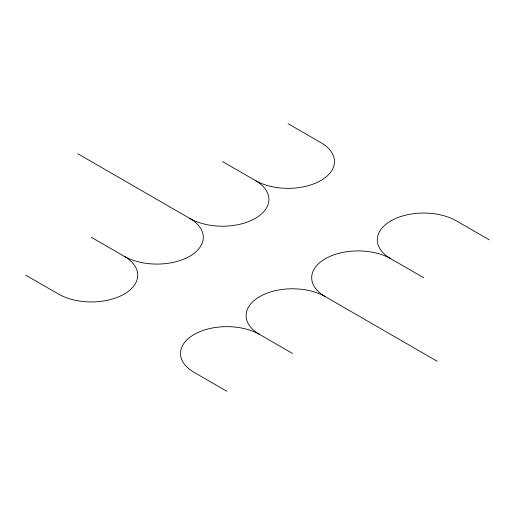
<?xml version="1.0" encoding="UTF-8"?>
<svg xmlns="http://www.w3.org/2000/svg" width="515" height="515" viewBox="0 0 515 515"><rect width="100%" height="100%" fill="white"/><g stroke="black" fill="none" stroke-linecap="round" stroke-linejoin="round"><path stroke-width="0.77" d="M288.11 123.703L320.903 142.636A46.376 26.774 0 0 1 320.903 180.501A46.376 26.774 0 0 1 255.311 180.501L222.519 161.568M489.25 239.829L456.457 220.896A46.376 26.774 0 0 0 390.866 220.896A46.376 26.774 0 0 0 390.866 258.762L423.658 277.694M77.784 153.74L189.726 218.373A46.376 26.774 0 0 0 255.311 218.373A46.376 26.774 0 0 0 255.311 180.501M292.481 353.432L259.689 334.499A46.376 26.774 0 0 1 259.689 296.627A46.376 26.774 0 0 1 325.274 296.627L437.216 361.26M91.342 237.306L124.134 256.238A46.376 26.774 0 0 0 189.726 256.238A46.376 26.774 0 0 0 189.726 218.373M25.75 275.171L58.543 294.104A46.376 26.774 0 0 0 124.134 294.104A46.376 26.774 0 0 0 124.134 256.238M226.89 391.297L194.097 372.364A46.376 26.774 0 0 1 194.097 334.499A46.376 26.774 0 0 1 259.689 334.499M325.274 296.627A46.376 26.774 0 0 1 325.274 258.762A46.376 26.774 0 0 1 390.866 258.762"/></g></svg>
